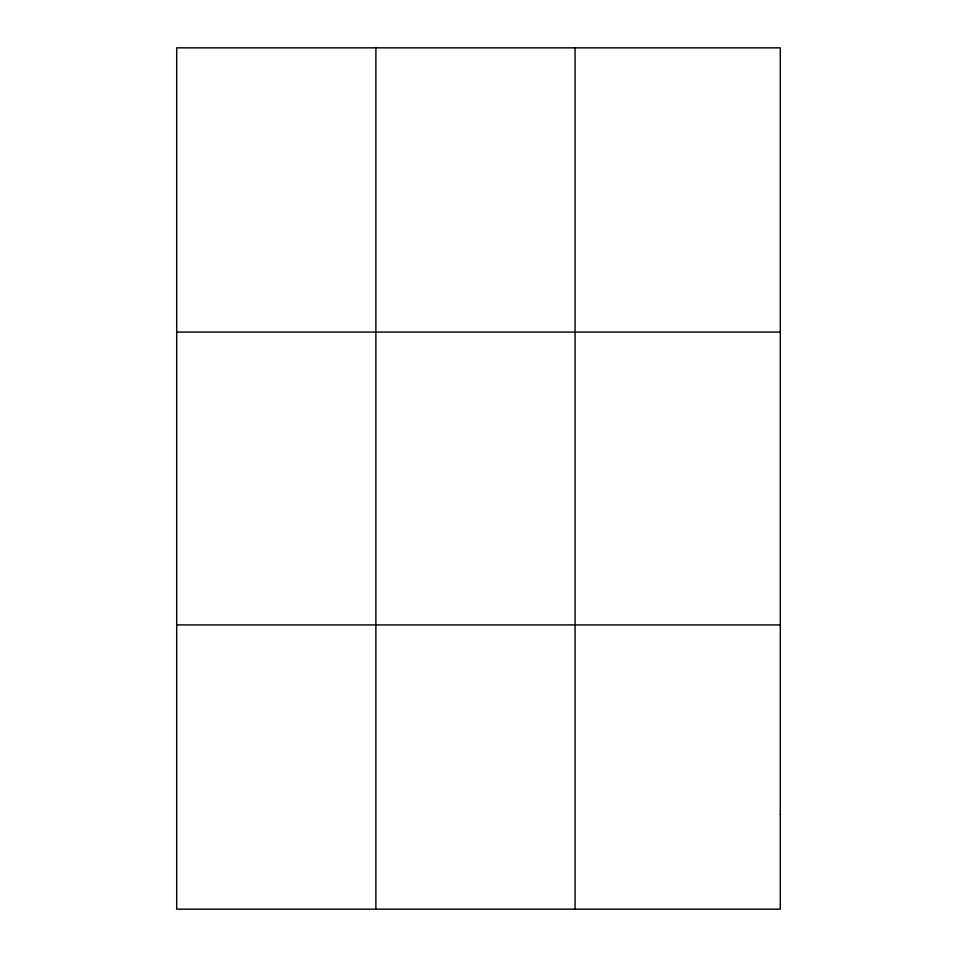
<?xml version="1.0" encoding="UTF-8"?>
<svg xmlns="http://www.w3.org/2000/svg" width="957" height="957" viewBox="0 0 957 957"><rect width="100%" height="100%" fill="white"/><g stroke="black" fill="none" stroke-linecap="round" stroke-linejoin="round"><path stroke-width="1.44" d="M375.886 909.15L375.886 47.85M575.073 909.15L575.073 47.85M176.698 332.079L780.302 332.079M176.698 624.921L780.302 624.921M780.302 814.407L780.302 909.15L176.698 909.15L176.698 47.85L780.302 47.85L780.302 814.407"/></g></svg>
